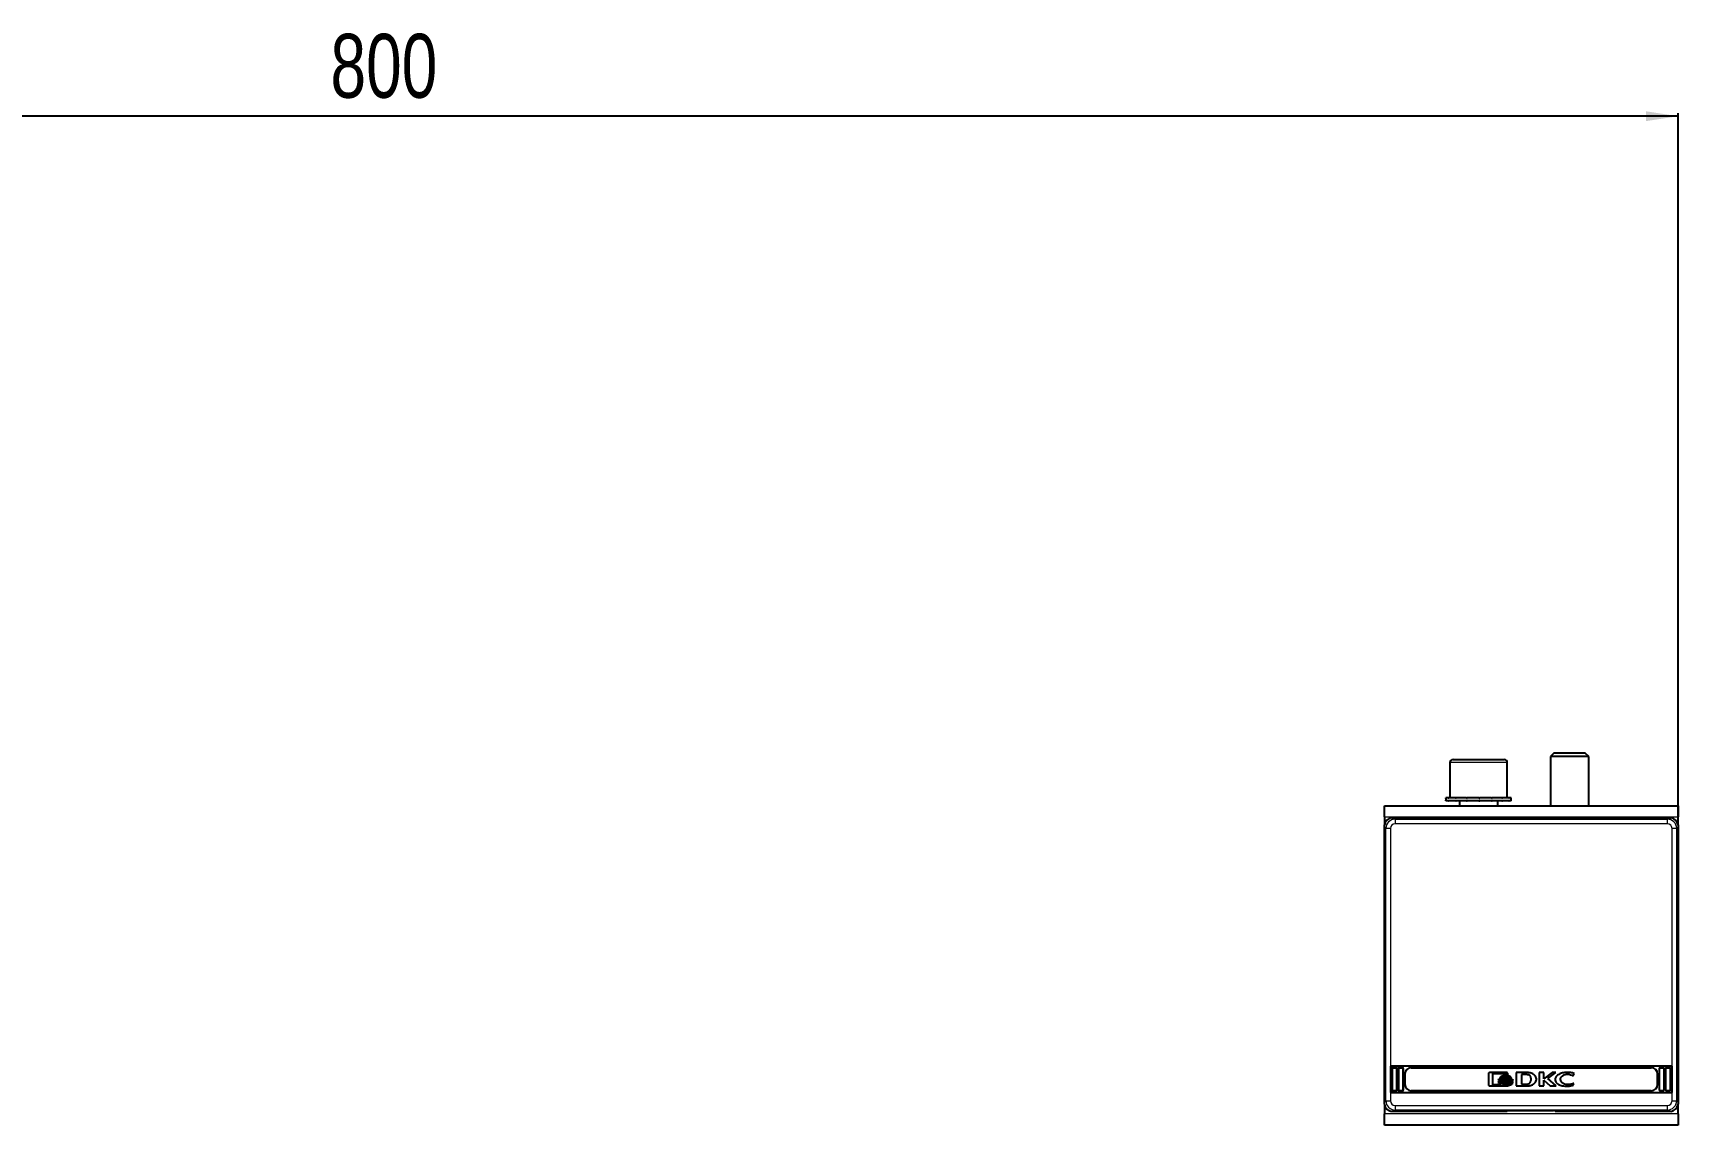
# Model space of a CAD drawing. Header units: millimetres. Extents: x 535 to 4661, y -1571 to 657.
# Drawn here: x 1055 to 1570, y 149 to 491 of the extents above; entities that cross this region are included whole.
import ezdxf

# ---------------------------------------------------------------- set-up
doc = ezdxf.new("R2010")
doc.units = ezdxf.units.MM
doc.layers.add('FORMAT', color=7, linetype='Continuous')
doc.styles.add('SLDTEXTSTYLE0', font='TXT', dxfattribs={"width": 0.75})
doc.dimstyles.new('SLDDIMSTYLE0', dxfattribs={"dimtxt": 20, "dimasz": 10, "dimexe": 0, "dimexo": 0.0625, "dimgap": 5, "dimtad": 2, "dimdec": 1, "dimrnd": 1e-09, "dimzin": 12, "dimdsep": 46, "dimtxsty": 'SLDTEXTSTYLE0', "dimsah": 1, "dimcen": 0.09, "dimadec": 0, "dimazin": 3, "dimtfac": 1, "dimtofl": 0, "dimtmove": 0, "dimatfit": 3, "dimfxl": 0, "dimfrac": 2, "dimtolj": 1, "dimtzin": 12, "dimarcsym": 0})

# ---------------------------------------------------------------- blocks, each defined once
blk = doc.blocks.new('_D_3')
at = {"layer": 'FORMAT'}
for p, q in [((770.41, 242.56), (770.41, 465.48)), ((1570.41, 464.48), (770.41, 464.48)), ((1570.41, 242.56), (1570.41, 465.48))]:
    blk.add_line(p, q, dxfattribs=at)
for points in [[(770.41, 464.48), (780.41, 462.95), (780.41, 466.02)], [(1570.41, 464.48), (1560.41, 466.02), (1560.41, 462.95)]]:
    blk.add_solid(points, dxfattribs=at)
at = {"layer": 'FORMAT', "insert": (1148.25, 490.27), "char_height": 20, "attachment_point": 1, "style": 'SLDTEXTSTYLE0'}
blk.add_mtext('800', dxfattribs=at)

msp = doc.modelspace()

# ---------------------------------------------------------------- linework, layer by layer
at = {"color": 7, "linetype": 'Continuous', "lineweight": 25}
for p, q in [((1499.91, 263.07), (1508.35, 263.07)), ((1508.35, 263.07), (1515.91, 263.07)), ((1531.49, 265.07), (1530.41, 264)), ((1530.41, 264), (1530.41, 248.57)), ((1542.41, 264), (1530.41, 264)), ((1541.34, 265.07), (1531.49, 265.07)), ((1542.41, 264), (1541.34, 265.07)), ((1542.41, 248.57), (1542.41, 264)), ((1498.91, 262.07), (1498.91, 251.07)), ((1516.91, 251.07), (1516.91, 262.07)), ((1478.41, 245.07), (1478.41, 248.57)), ((1478.41, 248.57), (1570.41, 248.57)), ((1497.66, 251.07), (1497.66, 250.07)), ((1497.66, 251.07), (1497.67, 251.07)), ((1497.66, 250.07), (1497.67, 250.07)), ((1497.67, 251.07), (1497.67, 250.82)), ((1498.48, 251.07), (1497.67, 251.07)), ((1497.67, 250.07), (1497.67, 250.32)), ((1498.48, 250.07), (1497.67, 250.07)), ((1498.48, 251.07), (1498.58, 251.07)), ((1498.48, 250.07), (1498.58, 250.07)), ((1498.58, 251.07), (1498.58, 250.82)), ((1500.74, 251.07), (1498.58, 251.07)), ((1498.58, 250.07), (1498.58, 250.32)), ((1500.74, 250.07), (1498.58, 250.07)), ((1500.74, 251.07), (1500.92, 251.07)), ((1500.74, 250.07), (1500.92, 250.07)), ((1500.92, 251.07), (1500.92, 250.82)), ((1504.08, 251.07), (1500.92, 251.07)), ((1500.92, 250.07), (1500.92, 250.32)), ((1504.08, 250.07), (1500.92, 250.07)), ((1501.91, 250.07), (1501.91, 248.57)), ((1504.08, 251.07), (1504.31, 251.07)), ((1504.08, 250.07), (1504.31, 250.07)), ((1504.31, 251.07), (1504.31, 250.82)), ((1508.01, 251.07), (1504.31, 251.07)), ((1504.31, 250.07), (1504.31, 250.32)), ((1508.01, 250.07), (1504.31, 250.07)), ((1508.01, 251.07), (1508.22, 251.07)), ((1508.01, 251.07), (1508.09, 251.07)), ((1508.01, 250.07), (1508.18, 250.07)), ((1508.18, 250.07), (1508.26, 250.07)), ((1508.22, 251.07), (1508.26, 251.07)), ((1508.26, 251.07), (1508.26, 250.82)), ((1511.93, 251.07), (1508.26, 251.07)), ((1508.26, 250.07), (1508.26, 250.32)), ((1511.93, 250.07), (1508.26, 250.07)), ((1511.93, 251.07), (1512.16, 251.07)), ((1511.93, 250.07), (1512.16, 250.07)), ((1512.16, 251.07), (1512.16, 250.82)), ((1515.23, 251.07), (1512.16, 251.07)), ((1512.16, 250.07), (1512.16, 250.32)), ((1515.23, 250.07), (1512.16, 250.07)), ((1513.91, 248.57), (1513.91, 250.07)), ((1515.23, 251.07), (1515.4, 251.07)), ((1515.23, 250.07), (1515.4, 250.07)), ((1515.4, 251.07), (1515.4, 250.82)), ((1517.42, 251.07), (1515.4, 251.07)), ((1515.4, 250.07), (1515.4, 250.32)), ((1517.42, 250.07), (1515.4, 250.07)), ((1517.42, 251.07), (1517.51, 251.07)), ((1517.42, 250.07), (1517.51, 250.07)), ((1517.51, 251.07), (1517.51, 250.82)), ((1518.16, 251.07), (1517.51, 251.07)), ((1517.51, 250.07), (1517.51, 250.32)), ((1518.16, 250.07), (1517.51, 250.07)), ((1518.16, 250.07), (1518.16, 251.07)), ((1570.41, 248.57), (1570.41, 245.07)), ((1478.41, 245.07), (1478.41, 242.55)), ((1478.41, 241.93), (1478.41, 242.55)), ((1480.69, 244.82), (1481.31, 244.82)), ((1481.31, 244.82), (1516.91, 244.82)), ((1516.91, 244.82), (1516.91, 244.69)), ((1517.41, 244.56), (1531.41, 244.56)), ((1531.91, 244.69), (1531.91, 244.82)), ((1531.91, 244.82), (1567.51, 244.82)), ((1567.51, 244.82), (1568.14, 244.82)), ((1570.41, 242.55), (1570.41, 245.07)), ((1570.41, 242.55), (1570.41, 241.93)), ((1478.41, 155.72), (1478.41, 241.93)), ((1570.41, 241.93), (1570.41, 155.72)), ((1568.51, 167.03), (1480.31, 167.03)), ((1480.31, 167.03), (1480.31, 158.82)), ((1480.81, 159.52), (1480.81, 166.33)), ((1481.01, 166.53), (1482.11, 166.53)), ((1482.31, 166.33), (1482.31, 159.52)), ((1482.81, 159.52), (1482.81, 166.33)), ((1483.01, 166.53), (1484.11, 166.53)), ((1484.31, 166.33), (1484.31, 159.52)), ((1486.81, 166.53), (1562.01, 166.53)), ((1516.66, 165.03), (1511.42, 165.03)), ((1522.56, 165.04), (1519.73, 165.03)), ((1519.73, 165.03), (1519.73, 160.82)), ((1526.84, 165.03), (1526.84, 160.82)), ((1528.33, 165.03), (1526.84, 165.03)), ((1528.33, 163.05), (1528.33, 165.03)), ((1530.99, 165.03), (1528.33, 163.05)), ((1529.59, 163.16), (1532.13, 165.03)), ((1532.13, 165.03), (1530.99, 165.03)), ((1564.51, 166.33), (1564.51, 159.52)), ((1564.71, 166.53), (1565.81, 166.53)), ((1566.01, 159.52), (1566.01, 166.33)), ((1566.51, 166.33), (1566.51, 159.52)), ((1566.71, 166.53), (1567.81, 166.53)), ((1568.01, 159.52), (1568.01, 166.33)), ((1568.51, 158.82), (1568.51, 167.03)), ((1484.81, 161.32), (1484.81, 164.53)), ((1510.98, 164.59), (1510.98, 161.26)), ((1511.42, 160.82), (1516.66, 160.82)), ((1512.4, 164.69), (1516.57, 164.69)), ((1512.4, 161.16), (1512.4, 164.69)), ((1514.86, 161.15), (1512.4, 161.16)), ((1514.14, 163.01), (1514.14, 162.56)), ((1514.14, 162.29), (1514.14, 161.83)), ((1516.57, 164.69), (1516.57, 164.31)), ((1516.57, 164.31), (1517.1, 164.31)), ((1517.1, 164.31), (1517.1, 164.59)), ((1518.59, 162.46), (1518.59, 162.91)), ((1518.59, 161.73), (1518.59, 162.19)), ((1519.73, 160.82), (1522.41, 160.84)), ((1522.35, 164.46), (1521.31, 164.44)), ((1521.31, 164.44), (1521.31, 161.34)), ((1521.31, 161.34), (1522.26, 161.36)), ((1522.41, 160.84), (1522.43, 160.84)), ((1522.43, 160.84), (1522.44, 160.84)), ((1526.84, 160.82), (1528.34, 160.82)), ((1528.34, 162.59), (1530.36, 160.82)), ((1528.34, 160.82), (1528.34, 162.59)), ((1532.18, 160.82), (1529.59, 163.16)), ((1530.36, 160.82), (1532.18, 160.82)), ((1537.39, 164), (1537.59, 164)), ((1537.57, 161.06), (1537.76, 161.6)), ((1537.59, 164), (1537.84, 164.73)), ((1537.76, 161.6), (1537.61, 161.6)), ((1564.01, 161.32), (1564.01, 164.53)), ((1478.41, 155.1), (1478.41, 155.72)), ((1478.41, 155.1), (1478.41, 152.07)), ((1480.31, 158.82), (1568.51, 158.82)), ((1482.11, 159.32), (1481.01, 159.32)), ((1484.11, 159.32), (1483.01, 159.32)), ((1562.01, 159.32), (1486.81, 159.32)), ((1565.81, 159.32), (1564.71, 159.32)), ((1567.81, 159.32), (1566.71, 159.32)), ((1570.41, 155.72), (1570.41, 155.1)), ((1570.41, 152.07), (1570.41, 155.1)), ((1478.41, 148.57), (1478.41, 152.07)), ((1481.31, 152.82), (1480.69, 152.82)), ((1516.91, 152.82), (1481.31, 152.82)), ((1516.91, 152.82), (1516.91, 152.96)), ((1517.41, 153.09), (1531.41, 153.09)), ((1531.91, 152.96), (1531.91, 152.82)), ((1567.51, 152.82), (1531.91, 152.82)), ((1568.14, 152.82), (1567.51, 152.82)), ((1570.41, 152.07), (1570.41, 148.57)), ((1570.41, 148.57), (1478.41, 148.57))]:
    msp.add_line(p, q, dxfattribs=at)
at = {"color": 8, "linetype": 'Continuous', "lineweight": 18}
for p, q in [((1508.41, 262.07), (1498.91, 262.07)), ((1516.91, 262.07), (1508.41, 262.07)), ((1478.41, 245.07), (1570.41, 245.07)), ((1481.31, 244.82), (1481.76, 244.37)), ((1481.76, 244.37), (1481.76, 242.92)), ((1481.76, 244.37), (1567.06, 244.37)), ((1567.06, 242.92), (1481.76, 242.92)), ((1567.06, 244.37), (1567.51, 244.82)), ((1567.06, 242.92), (1567.06, 244.37)), ((1478.86, 241.47), (1478.41, 241.93)), ((1480.31, 241.47), (1478.86, 241.47)), ((1478.86, 156.17), (1478.86, 241.47)), ((1480.31, 241.47), (1480.31, 167.03)), ((1568.51, 167.03), (1568.51, 241.47)), ((1569.96, 241.47), (1568.51, 241.47)), ((1570.41, 241.93), (1569.96, 241.47)), ((1569.96, 241.47), (1569.96, 156.17)), ((1480.82, 166.33), (1480.81, 166.33)), ((1480.82, 159.52), (1480.82, 166.33)), ((1480.82, 166.33), (1480.92, 166.33)), ((1480.92, 166.33), (1480.92, 159.52)), ((1481.01, 166.53), (1481.01, 166.52)), ((1481.01, 166.42), (1481.01, 166.52)), ((1481.01, 166.52), (1482.11, 166.52)), ((1482.11, 166.42), (1481.01, 166.42)), ((1482.11, 166.52), (1482.11, 166.53)), ((1482.11, 166.42), (1482.11, 166.52)), ((1482.21, 159.52), (1482.21, 166.33)), ((1482.21, 166.33), (1482.31, 166.33)), ((1482.31, 166.33), (1482.31, 159.52)), ((1482.31, 166.33), (1482.31, 166.33)), ((1482.82, 166.33), (1482.81, 166.33)), ((1482.82, 159.52), (1482.82, 166.33)), ((1482.82, 166.33), (1482.92, 166.33)), ((1482.92, 166.33), (1482.92, 159.52)), ((1483.01, 166.53), (1483.01, 166.52)), ((1483.01, 166.42), (1483.01, 166.52)), ((1483.01, 166.52), (1484.11, 166.52)), ((1484.11, 166.42), (1483.01, 166.42)), ((1484.11, 166.52), (1484.11, 166.53)), ((1484.11, 166.42), (1484.11, 166.52)), ((1484.21, 159.52), (1484.21, 166.33)), ((1484.21, 166.33), (1484.31, 166.33)), ((1484.31, 166.33), (1484.31, 159.52)), ((1484.31, 166.33), (1484.31, 166.33)), ((1486.81, 166.53), (1486.81, 166.52)), ((1486.81, 166.52), (1562.01, 166.52)), ((1486.81, 166.42), (1486.81, 166.52)), ((1562.01, 166.42), (1486.81, 166.42)), ((1562.01, 166.52), (1562.01, 166.53)), ((1562.01, 166.52), (1562.01, 166.42)), ((1564.51, 159.52), (1564.51, 166.33)), ((1564.51, 166.33), (1564.61, 166.33)), ((1564.51, 166.33), (1564.51, 166.33)), ((1564.61, 166.33), (1564.61, 159.52)), ((1564.71, 166.53), (1564.71, 166.52)), ((1564.71, 166.52), (1564.71, 166.42)), ((1564.71, 166.52), (1565.81, 166.52)), ((1565.81, 166.42), (1564.71, 166.42)), ((1565.81, 166.52), (1565.81, 166.53)), ((1565.81, 166.52), (1565.81, 166.42)), ((1565.91, 159.52), (1565.91, 166.33)), ((1565.91, 166.33), (1566.01, 166.33)), ((1566.01, 166.33), (1566.01, 159.52)), ((1566.01, 166.33), (1566.01, 166.33)), ((1566.51, 159.52), (1566.51, 166.33)), ((1566.61, 166.33), (1566.51, 166.33)), ((1566.51, 166.33), (1566.51, 166.33)), ((1566.61, 166.33), (1566.61, 159.52)), ((1566.71, 166.53), (1566.71, 166.52)), ((1566.71, 166.42), (1566.71, 166.52)), ((1566.71, 166.52), (1567.81, 166.52)), ((1567.81, 166.42), (1566.71, 166.42)), ((1567.81, 166.52), (1567.81, 166.53)), ((1567.81, 166.42), (1567.81, 166.52)), ((1567.91, 159.52), (1567.91, 166.33)), ((1568.01, 166.33), (1567.91, 166.33)), ((1568.01, 166.33), (1568.01, 159.52)), ((1568.01, 166.33), (1568.01, 166.33)), ((1484.82, 164.53), (1484.81, 164.53)), ((1484.81, 161.32), (1484.82, 161.32)), ((1484.82, 161.32), (1484.82, 164.53)), ((1484.92, 164.53), (1484.82, 164.53)), ((1484.92, 161.32), (1484.82, 161.32)), ((1484.92, 164.53), (1484.92, 161.32)), ((1563.91, 161.32), (1563.91, 164.53)), ((1564.01, 164.53), (1563.91, 164.53)), ((1564.01, 161.32), (1563.91, 161.32)), ((1564.01, 164.53), (1564.01, 161.32)), ((1564.01, 164.53), (1564.01, 164.53)), ((1564.01, 161.32), (1564.01, 161.32)), ((1478.41, 155.72), (1478.86, 156.17)), ((1478.86, 156.17), (1480.31, 156.17)), ((1480.31, 158.82), (1480.31, 156.17)), ((1480.81, 159.52), (1480.82, 159.52)), ((1480.82, 159.52), (1480.92, 159.52)), ((1481.01, 159.42), (1482.11, 159.42)), ((1481.01, 159.32), (1481.01, 159.42)), ((1482.11, 159.32), (1481.01, 159.32)), ((1481.01, 159.32), (1481.01, 159.32)), ((1481.76, 154.73), (1567.06, 154.73)), ((1481.76, 154.73), (1481.76, 153.28)), ((1482.11, 159.32), (1482.11, 159.42)), ((1482.11, 159.32), (1482.11, 159.32)), ((1482.21, 159.52), (1482.31, 159.52)), ((1482.31, 159.52), (1482.31, 159.52)), ((1482.81, 159.52), (1482.82, 159.52)), ((1482.82, 159.52), (1482.92, 159.52)), ((1483.01, 159.42), (1484.11, 159.42)), ((1483.01, 159.32), (1483.01, 159.42)), ((1484.11, 159.32), (1483.01, 159.32)), ((1483.01, 159.32), (1483.01, 159.32)), ((1484.11, 159.32), (1484.11, 159.42)), ((1484.11, 159.32), (1484.11, 159.32)), ((1484.21, 159.52), (1484.31, 159.52)), ((1484.31, 159.52), (1484.31, 159.52)), ((1486.81, 159.42), (1562.01, 159.42)), ((1486.81, 159.42), (1486.81, 159.32)), ((1562.01, 159.32), (1486.81, 159.32)), ((1486.81, 159.32), (1486.81, 159.32)), ((1562.01, 159.32), (1562.01, 159.42)), ((1562.01, 159.32), (1562.01, 159.32)), ((1564.51, 159.52), (1564.61, 159.52)), ((1564.51, 159.52), (1564.51, 159.52)), ((1564.71, 159.42), (1565.81, 159.42)), ((1564.71, 159.42), (1564.71, 159.32)), ((1565.81, 159.32), (1564.71, 159.32)), ((1564.71, 159.32), (1564.71, 159.32)), ((1565.81, 159.42), (1565.81, 159.32)), ((1565.81, 159.32), (1565.81, 159.32)), ((1565.91, 159.52), (1566.01, 159.52)), ((1566.01, 159.52), (1566.01, 159.52)), ((1566.61, 159.52), (1566.51, 159.52)), ((1566.51, 159.52), (1566.51, 159.52)), ((1566.71, 159.42), (1567.81, 159.42)), ((1566.71, 159.32), (1566.71, 159.42)), ((1567.81, 159.32), (1566.71, 159.32)), ((1566.71, 159.32), (1566.71, 159.32)), ((1567.06, 153.28), (1567.06, 154.73)), ((1567.81, 159.32), (1567.81, 159.42)), ((1567.81, 159.32), (1567.81, 159.32)), ((1568.01, 159.52), (1567.91, 159.52)), ((1568.01, 159.52), (1568.01, 159.52)), ((1568.51, 156.17), (1568.51, 158.82)), ((1568.51, 156.17), (1569.96, 156.17)), ((1569.96, 156.17), (1570.41, 155.72)), ((1570.41, 152.07), (1478.41, 152.07)), ((1481.76, 153.28), (1481.31, 152.82)), ((1567.06, 153.28), (1481.76, 153.28)), ((1567.51, 152.82), (1567.06, 153.28))]:
    msp.add_line(p, q, dxfattribs=at)
at = {"color": 7, "linetype": 'Continuous', "lineweight": 25}
for centre, radius, start, end in [((1499.91, 262.07), 1, 90, 180), ((1515.91, 262.07), 1, 0, 90), ((1481.01, 166.33), 0.2, 90, 180), ((1482.11, 166.33), 0.2, 360, 90), ((1483.01, 166.33), 0.2, 90, 180), ((1484.11, 166.33), 0.2, 360, 90), ((1486.81, 164.53), 2, 90, 180), ((1562.01, 164.53), 2, 0, 90), ((1564.71, 166.33), 0.2, 90, 180), ((1565.81, 166.33), 0.2, 360, 90), ((1566.71, 166.33), 0.2, 90, 180), ((1567.81, 166.33), 0.2, 0, 90), ((1486.81, 161.32), 2, 180, 270), ((1562.01, 161.32), 2, 270, 0), ((1481.01, 159.52), 0.2, 180, 270), ((1482.11, 159.52), 0.2, 270, 360), ((1483.01, 159.52), 0.2, 180, 270), ((1484.11, 159.52), 0.2, 270, 360), ((1564.71, 159.52), 0.2, 180, 270), ((1565.81, 159.52), 0.2, 270, 0), ((1566.71, 159.52), 0.2, 180, 270), ((1567.81, 159.52), 0.2, 270, 0)]:
    msp.add_arc(centre, radius, start, end, dxfattribs=at)
at = {"color": 8, "linetype": 'Continuous', "lineweight": 18}
for centre, radius, start, end in [((1481.01, 166.33), 0.198, 90, 180), ((1481.01, 166.33), 0.0982, 90, 180), ((1482.11, 166.33), 0.198, 360, 90), ((1482.11, 166.33), 0.0982, 360, 90), ((1483.01, 166.33), 0.198, 90, 180), ((1483.01, 166.33), 0.0982, 90, 180), ((1484.11, 166.33), 0.198, 360, 90), ((1484.11, 166.33), 0.0982, 360, 90), ((1486.81, 164.53), 2, 90, 180), ((1486.81, 164.53), 1.9, 90, 180), ((1562.01, 164.53), 2, 0, 90), ((1562.01, 164.53), 1.9, 0, 90), ((1564.71, 166.33), 0.198, 90, 180), ((1564.71, 166.33), 0.0982, 90, 180), ((1565.81, 166.33), 0.198, 360, 90), ((1565.81, 166.33), 0.0982, 0, 90), ((1566.71, 166.33), 0.198, 90, 180), ((1566.71, 166.33), 0.0982, 90, 180), ((1567.81, 166.33), 0.198, 0, 90), ((1567.81, 166.33), 0.0982, 0, 90), ((1486.81, 161.32), 2, 180, 270), ((1486.81, 161.32), 1.9, 180, 270), ((1562.01, 161.32), 1.9, 270, 0), ((1562.01, 161.32), 2, 270, 0), ((1481.01, 159.52), 0.198, 180, 270), ((1481.01, 159.52), 0.0982, 180, 270), ((1482.11, 159.52), 0.0982, 270, 360), ((1482.11, 159.52), 0.198, 270, 360), ((1483.01, 159.52), 0.198, 180, 270), ((1483.01, 159.52), 0.0982, 180, 270), ((1484.11, 159.52), 0.0982, 270, 360), ((1484.11, 159.52), 0.198, 270, 360), ((1564.71, 159.52), 0.198, 180, 270), ((1564.71, 159.52), 0.0982, 180, 270), ((1565.81, 159.52), 0.0982, 270, 0), ((1565.81, 159.52), 0.198, 270, 0), ((1566.71, 159.52), 0.198, 180, 270), ((1566.71, 159.52), 0.0982, 180, 270), ((1567.81, 159.52), 0.0982, 270, 0), ((1567.81, 159.52), 0.198, 270, 0)]:
    msp.add_arc(centre, radius, start, end, dxfattribs=at)
at = {"color": 7, "linetype": 'Continuous', "lineweight": 25}
for centre, major_axis, ratio, start_param, end_param in [((1481.46, 241.77), (2.27, -2.27), 0.935113, 2.575748, 3.707437), ((1517.41, 244.69), (0.5, 0), 0.267949, 3.141593, 4.712389), ((1531.41, 244.69), (0.5, 0), 0.267949, 4.712389, 6.283185), ((1567.36, 241.77), (-2.27, -2.27), 0.935113, 2.575748, 3.707437), ((1481.46, 155.88), (2.27, 2.27), 0.935113, 2.575748, 3.707437), ((1567.36, 155.88), (-2.27, 2.27), 0.935113, 2.575748, 3.707437), ((1517.41, 152.96), (0.5, 0), 0.267949, 1.570796, 3.141593), ((1531.41, 152.96), (0.5, 0), 0.267949, 0, 1.570796)]:
    msp.add_ellipse(centre, major_axis=major_axis, ratio=ratio, start_param=start_param, end_param=end_param, dxfattribs=at)
at = {"color": 8, "linetype": 'Continuous', "lineweight": 18}
for centre, major_axis, ratio, start_param, end_param in [((1481.87, 241.37), (2.13, -2.13), 0.997754, 2.389713, 3.893472), ((1481.87, 241.37), (1.13, -1.13), 0.935113, 2.389713, 3.893472), ((1566.96, 241.37), (2.13, 2.13), 0.997754, 5.531306, 7.035065), ((1566.96, 241.37), (-1.13, -1.13), 0.935113, 2.389713, 3.893472), ((1481.87, 156.28), (2.13, 2.13), 0.997754, 2.389713, 3.893472), ((1481.87, 156.28), (1.13, 1.13), 0.935113, 2.389713, 3.893472), ((1566.96, 156.28), (-1.13, 1.13), 0.935113, 2.389713, 3.893472), ((1566.96, 156.28), (-2.13, 2.13), 0.997754, 2.389713, 3.893472)]:
    msp.add_ellipse(centre, major_axis=major_axis, ratio=ratio, start_param=start_param, end_param=end_param, dxfattribs=at)
at = {"color": 7, "linetype": 'Continuous', "lineweight": 25}
for points, knots in [([(1497.67, 250.82), (1497.67, 250.87), (1497.67, 250.93), (1497.66, 251.01), (1497.66, 251.05), (1497.66, 251.07)], [0, 0, 0, 0, 0.499981, 0.749988, 1, 1, 1, 1]), ([(1497.66, 250.07), (1497.66, 250.1), (1497.66, 250.14), (1497.67, 250.22), (1497.67, 250.28), (1497.67, 250.32)], [0, 0, 0, 0, 0.25014, 0.50028, 1, 1, 1, 1]), ([(1498.58, 250.82), (1498.56, 250.87), (1498.54, 250.93), (1498.51, 251.01), (1498.49, 251.05), (1498.48, 251.07)], [0, 0, 0, 0, 0.4999808, 0.7499881, 1, 1, 1, 1]), ([(1498.48, 250.07), (1498.49, 250.1), (1498.51, 250.14), (1498.54, 250.22), (1498.56, 250.28), (1498.58, 250.32)], [0, 0, 0, 0, 0.25014, 0.50028, 1, 1, 1, 1]), ([(1500.92, 250.82), (1500.89, 250.87), (1500.84, 250.93), (1500.78, 251.01), (1500.75, 251.05), (1500.74, 251.07)], [0, 0, 0, 0, 0.499981, 0.749988, 1, 1, 1, 1]), ([(1500.74, 250.07), (1500.75, 250.1), (1500.78, 250.14), (1500.84, 250.22), (1500.89, 250.28), (1500.92, 250.32)], [0, 0, 0, 0, 0.2501401, 0.5002802, 1, 1, 1, 1]), ([(1504.31, 250.82), (1504.28, 250.87), (1504.22, 250.93), (1504.14, 251.01), (1504.1, 251.05), (1504.08, 251.07)], [0, 0, 0, 0, 0.4999808, 0.7499881, 1, 1, 1, 1]), ([(1504.08, 250.07), (1504.1, 250.1), (1504.14, 250.14), (1504.22, 250.22), (1504.28, 250.28), (1504.31, 250.32)], [0, 0, 0, 0, 0.2501401, 0.5002802, 1, 1, 1, 1]), ([(1508.26, 250.82), (1508.22, 250.87), (1508.16, 250.93), (1508.07, 251.01), (1508.03, 251.05), (1508.01, 251.07)], [0, 0, 0, 0, 0.4999808, 0.7499881, 1, 1, 1, 1]), ([(1508.01, 250.07), (1508.03, 250.1), (1508.07, 250.14), (1508.16, 250.22), (1508.22, 250.28), (1508.26, 250.32)], [0, 0, 0, 0, 0.25014, 0.50028, 1, 1, 1, 1]), ([(1508.26, 250.82), (1508.25, 250.9), (1508.22, 251.03), (1508.19, 251.06), (1508.18, 251.07)], [0, 0, 0, 0, 0.5617942, 1, 1, 1, 1]), ([(1508.26, 250.32), (1508.25, 250.25), (1508.22, 250.12), (1508.19, 250.09), (1508.18, 250.07)], [0, 0, 0, 0, 0.561794, 1, 1, 1, 1]), ([(1512.16, 250.82), (1512.12, 250.87), (1512.06, 250.93), (1511.98, 251.01), (1511.95, 251.05), (1511.93, 251.07)], [0, 0, 0, 0, 0.499981, 0.749988, 1, 1, 1, 1]), ([(1511.93, 250.07), (1511.95, 250.1), (1511.98, 250.14), (1512.06, 250.22), (1512.12, 250.28), (1512.16, 250.32)], [0, 0, 0, 0, 0.25014, 0.50028, 1, 1, 1, 1]), ([(1515.4, 250.82), (1515.37, 250.87), (1515.33, 250.93), (1515.27, 251.01), (1515.24, 251.05), (1515.23, 251.07)], [0, 0, 0, 0, 0.499981, 0.749988, 1, 1, 1, 1]), ([(1515.23, 250.07), (1515.24, 250.1), (1515.27, 250.14), (1515.33, 250.22), (1515.37, 250.28), (1515.4, 250.32)], [0, 0, 0, 0, 0.25014, 0.50028, 1, 1, 1, 1]), ([(1517.51, 250.82), (1517.5, 250.87), (1517.47, 250.93), (1517.44, 251.01), (1517.43, 251.05), (1517.42, 251.07)], [0, 0, 0, 0, 0.4999808, 0.7499881, 1, 1, 1, 1]), ([(1517.42, 250.07), (1517.43, 250.1), (1517.44, 250.14), (1517.47, 250.22), (1517.5, 250.28), (1517.51, 250.32)], [0, 0, 0, 0, 0.2501401, 0.5002802, 1, 1, 1, 1]), ([(1511.42, 165.03), (1511.35, 165.02), (1511.23, 165), (1511.09, 164.88), (1511, 164.74), (1510.99, 164.64), (1510.98, 164.59)], [0, 0, 0, 0, 0.281303, 0.555629, 0.773878, 1, 1, 1, 1]), ([(1517.1, 164.59), (1517.09, 164.65), (1517.07, 164.78), (1516.96, 164.92), (1516.82, 165.01), (1516.72, 165.02), (1516.66, 165.03)], [0, 0, 0, 0, 0.285248, 0.560563, 0.777151, 1, 1, 1, 1]), ([(1524.92, 164.61), (1524.76, 164.68), (1524.4, 164.85), (1523.6, 165.01), (1522.97, 165.03), (1522.56, 165.04)], [0, 0, 0, 0, 0.216742, 0.489643, 1, 1, 1, 1]), ([(1535.73, 165.08), (1535.23, 165.05), (1534.3, 164.99), (1533.08, 164.55), (1532.31, 163.98), (1531.96, 163.42), (1531.93, 163.12), (1531.91, 162.98)], [0, 0, 0, 0, 0.315674, 0.58952, 0.813199, 0.909026, 1, 1, 1, 1]), ([(1537.84, 164.73), (1537.47, 164.84), (1536.78, 165.05), (1536.06, 165.07), (1535.73, 165.08)], [0, 0, 0, 0, 0.5368, 1, 1, 1, 1]), ([(1510.98, 161.26), (1510.99, 161.2), (1511.01, 161.07), (1511.13, 160.93), (1511.27, 160.84), (1511.37, 160.83), (1511.42, 160.82)], [0, 0, 0, 0, 0.285197, 0.560428, 0.777044, 1, 1, 1, 1]), ([(1516.38, 162.01), (1516.09, 162.03), (1515.54, 162.06), (1514.86, 162.3), (1514.36, 162.61), (1514.21, 162.88), (1514.14, 163.01)], [0, 0, 0, 0, 0.341641, 0.638783, 0.834973, 1, 1, 1, 1]), ([(1514.14, 162.56), (1514.19, 162.45), (1514.32, 162.22), (1514.66, 161.97), (1515.33, 161.64), (1515.94, 161.59), (1516.38, 161.56)], [0, 0, 0, 0, 0.13872, 0.298957, 0.48357, 1, 1, 1, 1]), ([(1516.38, 161.3), (1516.09, 161.31), (1515.54, 161.34), (1514.86, 161.59), (1514.36, 161.9), (1514.21, 162.17), (1514.14, 162.29)], [0, 0, 0, 0, 0.34171, 0.638876, 0.835038, 1, 1, 1, 1]), ([(1514.14, 161.83), (1514.17, 161.75), (1514.25, 161.6), (1514.49, 161.35), (1514.71, 161.23), (1514.86, 161.15)], [0, 0, 0, 0, 0.244932, 0.514807, 1, 1, 1, 1]), ([(1516.38, 164.07), (1516.14, 164.06), (1515.67, 164.03), (1515.09, 163.8), (1514.66, 163.51), (1514.52, 163.26), (1514.45, 163.14)], [0, 0, 0, 0, 0.32886, 0.621368, 0.822445, 1, 1, 1, 1]), ([(1514.45, 163.14), (1514.46, 163.11), (1514.49, 163.05), (1514.52, 162.99), (1514.54, 162.97)], [0, 0, 0, 0, 0.556647, 1, 1, 1, 1]), ([(1514.54, 162.97), (1514.65, 163.09), (1514.88, 163.35), (1515.52, 163.65), (1516.05, 163.7), (1516.38, 163.73)], [0, 0, 0, 0, 0.235625, 0.507433, 1, 1, 1, 1]), ([(1516.38, 163.53), (1515.99, 163.49), (1515.46, 163.44), (1514.88, 163.13), (1514.7, 162.95), (1514.62, 162.87)], [0, 0, 0, 0, 0.6070991, 0.8137809, 1, 1, 1, 1]), ([(1514.62, 162.87), (1514.65, 162.83), (1514.7, 162.77), (1514.77, 162.72), (1514.8, 162.7)], [0, 0, 0, 0, 0.548878, 1, 1, 1, 1]), ([(1514.8, 162.7), (1515.05, 162.85), (1515.54, 163.14), (1516.11, 163.17), (1516.38, 163.19)], [0, 0, 0, 0, 0.5210892, 1, 1, 1, 1]), ([(1516.38, 162.97), (1516.09, 162.95), (1515.59, 162.92), (1515.14, 162.69), (1514.96, 162.6)], [0, 0, 0, 0, 0.591571, 1, 1, 1, 1]), ([(1514.96, 162.6), (1515.03, 162.57), (1515.15, 162.5), (1515.28, 162.46), (1515.34, 162.44)], [0, 0, 0, 0, 0.541848, 1, 1, 1, 1]), ([(1515.34, 162.44), (1515.52, 162.5), (1515.86, 162.61), (1516.22, 162.62), (1516.38, 162.63)], [0, 0, 0, 0, 0.540329, 1, 1, 1, 1]), ([(1518.34, 163.1), (1518.28, 163.21), (1518.17, 163.42), (1517.88, 163.67), (1517.3, 163.99), (1516.77, 164.04), (1516.38, 164.07)], [0, 0, 0, 0, 0.149079, 0.314363, 0.498773, 1, 1, 1, 1]), ([(1516.38, 163.73), (1516.61, 163.72), (1517.04, 163.69), (1517.58, 163.5), (1517.99, 163.26), (1518.16, 163.05), (1518.24, 162.95)], [0, 0, 0, 0, 0.322978, 0.614423, 0.818337, 1, 1, 1, 1]), ([(1518.16, 162.86), (1518.05, 162.97), (1517.8, 163.2), (1517.2, 163.46), (1516.7, 163.5), (1516.38, 163.53)], [0, 0, 0, 0, 0.2395414, 0.512395, 1, 1, 1, 1]), ([(1516.38, 163.19), (1516.73, 163.16), (1517.3, 163.13), (1517.78, 162.82), (1517.97, 162.7)], [0, 0, 0, 0, 0.598426, 1, 1, 1, 1]), ([(1517.81, 162.6), (1517.57, 162.72), (1517.12, 162.94), (1516.62, 162.96), (1516.38, 162.97)], [0, 0, 0, 0, 0.5283954, 1, 1, 1, 1]), ([(1518.59, 162.91), (1518.52, 162.81), (1518.38, 162.6), (1518.03, 162.38), (1517.39, 162.08), (1516.81, 162.04), (1516.38, 162.01)], [0, 0, 0, 0, 0.141525, 0.304329, 0.489562, 1, 1, 1, 1]), ([(1516.38, 162.63), (1516.59, 162.62), (1516.95, 162.6), (1517.28, 162.49), (1517.43, 162.45)], [0, 0, 0, 0, 0.579402, 1, 1, 1, 1]), ([(1516.38, 161.56), (1516.66, 161.57), (1517.19, 161.6), (1517.84, 161.82), (1518.32, 162.1), (1518.5, 162.34), (1518.59, 162.46)], [0, 0, 0, 0, 0.33644, 0.632575, 0.831337, 1, 1, 1, 1]), ([(1518.59, 162.19), (1518.52, 162.1), (1518.38, 161.89), (1518.03, 161.66), (1517.39, 161.37), (1516.81, 161.33), (1516.38, 161.3)], [0, 0, 0, 0, 0.141571, 0.304387, 0.489612, 1, 1, 1, 1]), ([(1516.66, 160.82), (1516.88, 160.84), (1517.31, 160.89), (1517.87, 161.13), (1518.32, 161.39), (1518.51, 161.63), (1518.59, 161.73)], [0, 0, 0, 0, 0.289383, 0.600301, 0.822929, 1, 1, 1, 1]), ([(1517.43, 162.45), (1517.5, 162.47), (1517.63, 162.51), (1517.75, 162.57), (1517.81, 162.6)], [0, 0, 0, 0, 0.575396, 1, 1, 1, 1]), ([(1517.97, 162.7), (1518.01, 162.73), (1518.07, 162.78), (1518.13, 162.83), (1518.16, 162.86)], [0, 0, 0, 0, 0.569699, 1, 1, 1, 1]), ([(1518.24, 162.95), (1518.26, 162.98), (1518.3, 163.03), (1518.32, 163.08), (1518.34, 163.1)], [0, 0, 0, 0, 0.564632, 1, 1, 1, 1]), ([(1522.26, 161.36), (1522.54, 161.37), (1523.05, 161.38), (1523.66, 161.53), (1524.02, 161.8), (1524.22, 162.1), (1524.34, 162.48), (1524.35, 162.77), (1524.35, 162.93)], [0, 0, 0, 0, 0.274676, 0.503042, 0.607381, 0.716579, 0.843412, 1, 1, 1, 1]), ([(1523, 164.4), (1522.88, 164.42), (1522.66, 164.44), (1522.44, 164.45), (1522.35, 164.46)], [0, 0, 0, 0, 0.586635, 1, 1, 1, 1]), ([(1522.44, 160.84), (1522.55, 160.84), (1522.77, 160.84), (1523, 160.85), (1523.11, 160.86)], [0, 0, 0, 0, 0.486421, 1, 1, 1, 1]), ([(1524.35, 162.93), (1524.35, 163.06), (1524.34, 163.3), (1524.27, 163.63), (1524.15, 163.89), (1523.91, 164.12), (1523.52, 164.3), (1523.19, 164.36), (1523, 164.4)], [0, 0, 0, 0, 0.176808, 0.319231, 0.43938, 0.552395, 0.749205, 1, 1, 1, 1]), ([(1523.11, 160.86), (1523.31, 160.87), (1523.67, 160.88), (1524.03, 160.95), (1524.19, 160.98)], [0, 0, 0, 0, 0.55183, 1, 1, 1, 1]), ([(1524.19, 160.98), (1524.41, 161.04), (1524.84, 161.17), (1525.37, 161.54), (1525.76, 161.99), (1526, 162.51), (1526.05, 163.08), (1525.9, 163.65), (1525.51, 164.2), (1525.13, 164.46), (1524.92, 164.61)], [0, 0, 0, 0, 0.138091, 0.265455, 0.384013, 0.496103, 0.605759, 0.71979, 0.847662, 1, 1, 1, 1]), ([(1531.91, 162.98), (1531.93, 162.76), (1531.97, 162.33), (1532.35, 161.71), (1533.06, 161.18), (1534.23, 160.82), (1535.17, 160.79), (1535.71, 160.77)], [0, 0, 0, 0, 0.130532, 0.266031, 0.423997, 0.666819, 1, 1, 1, 1]), ([(1533.59, 162.88), (1533.61, 163.05), (1533.65, 163.38), (1533.95, 163.83), (1534.4, 164.2), (1535.03, 164.48), (1535.52, 164.51), (1535.77, 164.53)], [0, 0, 0, 0, 0.165415, 0.334737, 0.516014, 0.747902, 1, 1, 1, 1]), ([(1535.77, 161.23), (1535.45, 161.26), (1534.84, 161.31), (1534.13, 161.74), (1533.67, 162.28), (1533.62, 162.68), (1533.59, 162.88)], [0, 0, 0, 0, 0.317455, 0.60205, 0.80504, 1, 1, 1, 1]), ([(1535.71, 160.77), (1536.08, 160.78), (1536.71, 160.81), (1537.32, 160.99), (1537.57, 161.06)], [0, 0, 0, 0, 0.577653, 1, 1, 1, 1]), ([(1535.77, 164.53), (1536.11, 164.5), (1536.69, 164.45), (1537.19, 164.14), (1537.39, 164)], [0, 0, 0, 0, 0.579608, 1, 1, 1, 1]), ([(1537.61, 161.6), (1537.28, 161.48), (1536.69, 161.26), (1536.05, 161.24), (1535.77, 161.23)], [0, 0, 0, 0, 0.547643, 1, 1, 1, 1])]:
    msp.add_open_spline(points, degree=3, knots=knots, dxfattribs=at)

# ---------------------------------------------------------------- dimensions: what is measured, and where the dimension line sits
at = {"layer": 'FORMAT'}
dim = msp.add_linear_dim(base=(770.41, 464.48), p1=(1570.41, 242.55), p2=(770.41, 242.55), angle=0, dimstyle='SLDDIMSTYLE0', dxfattribs=at)
dim.commit()
dim.dimension.update_dxf_attribs({"geometry": '_D_3', "text_midpoint": (1170.41, 464.48), "dimtype": 160})

doc.saveas('drawing.dxf')
